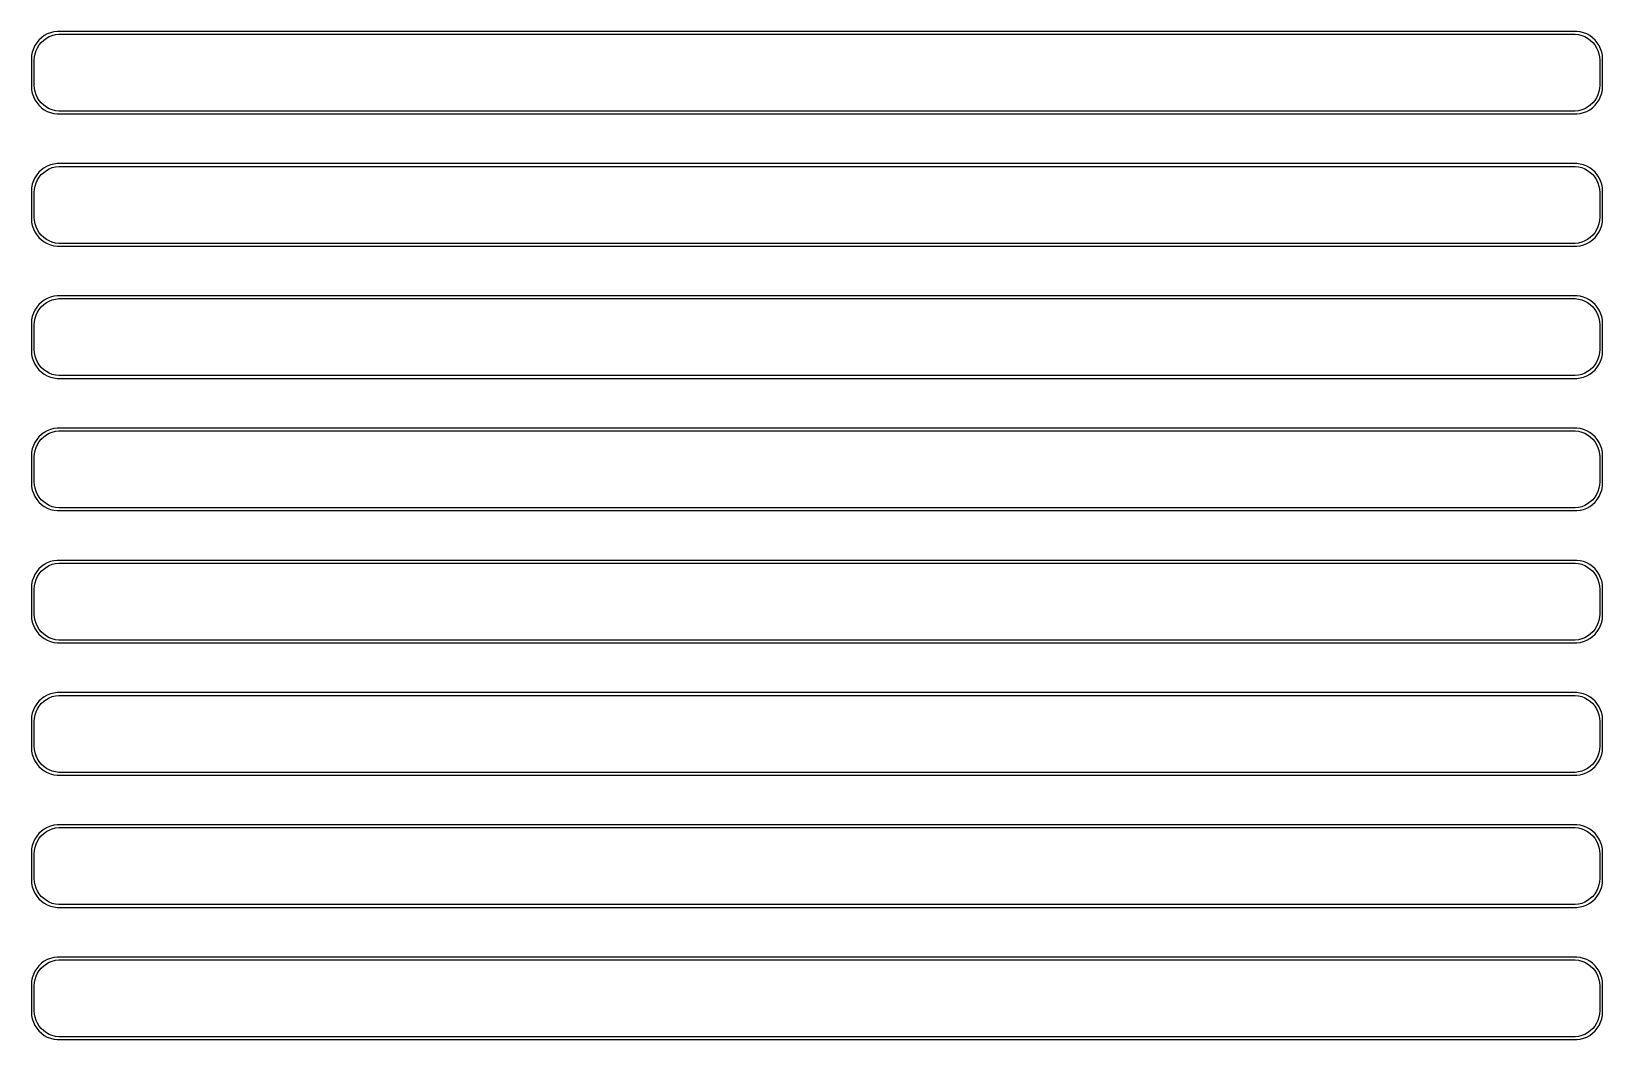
# Model space of a CAD drawing. Header units: metres. Extents: x -142 to 142, y 353 to 703.
# Drawn here: x -142.5 to 142.5, y 520.5 to 703.5 of the extents above; entities that cross this region are included whole.
import ezdxf

# ---------------------------------------------------------------- set-up
doc = ezdxf.new("R2010")
doc.units = ezdxf.units.M

msp = doc.modelspace()

# ---------------------------------------------------------------- linework, layer by layer
for p, q in [((-141.545, 701.439), (-141.882, 700.909)), ((-141.145, 701.923), (-141.545, 701.439)), ((-140.687, 702.353), (-141.145, 701.923)), ((-141.093, 701.042), (-140.713, 701.502)), ((-140.713, 701.502), (-140.278, 701.91)), ((-140.179, 702.722), (-140.687, 702.353)), ((-140.278, 701.91), (-139.795, 702.261)), ((-139.629, 703.024), (-140.179, 702.722)), ((-139.795, 702.261), (-139.272, 702.548)), ((-139.045, 703.255), (-139.629, 703.024)), ((-139.272, 702.548), (-138.718, 702.768)), ((-138.437, 703.411), (-139.045, 703.255)), ((-138.718, 702.768), (-138.14, 702.916)), ((-137.814, 703.49), (-138.437, 703.411)), ((-138.14, 702.916), (-137.548, 702.991)), ((137.814, 703.49), (-137.814, 703.49)), ((-137.548, 702.991), (137.548, 702.991)), ((137.548, 702.991), (138.14, 702.916)), ((138.437, 703.411), (137.814, 703.49)), ((138.14, 702.916), (138.718, 702.768)), ((139.045, 703.255), (138.437, 703.411)), ((138.718, 702.768), (139.272, 702.548)), ((139.629, 703.024), (139.045, 703.255)), ((139.272, 702.548), (139.795, 702.261)), ((140.179, 702.722), (139.629, 703.024)), ((139.795, 702.261), (140.278, 701.91)), ((140.687, 702.353), (140.179, 702.722)), ((140.278, 701.91), (140.713, 701.502)), ((141.145, 701.923), (140.687, 702.353)), ((140.713, 701.502), (141.093, 701.042)), ((141.545, 701.439), (141.145, 701.923)), ((141.882, 700.909), (141.545, 701.439)), ((-142.461, 699.127), (-142.5, 698.5)), ((-142.5, 698.5), (-142.5, 693.5)), ((-142.343, 699.743), (-142.461, 699.127)), ((-142.149, 700.341), (-142.343, 699.743)), ((-141.882, 700.909), (-142.149, 700.341)), ((-142, 698.25), (-141.963, 698.845)), ((-142, 693.75), (-142, 698.25)), ((-141.963, 698.845), (-141.851, 699.431)), ((-141.851, 699.431), (-141.666, 699.999)), ((-141.666, 699.999), (-141.412, 700.538)), ((-141.412, 700.538), (-141.093, 701.042)), ((141.093, 701.042), (141.412, 700.538)), ((141.412, 700.538), (141.666, 699.999)), ((141.666, 699.999), (141.851, 699.431)), ((141.851, 699.431), (141.963, 698.845)), ((142.149, 700.341), (141.882, 700.909)), ((141.963, 698.845), (142, 698.25)), ((142, 698.25), (142, 693.75)), ((142.343, 699.743), (142.149, 700.341)), ((142.461, 699.127), (142.343, 699.743)), ((142.5, 698.5), (142.461, 699.127)), ((142.5, 693.5), (142.5, 698.5)), ((-142.5, 693.5), (-142.461, 692.873)), ((-142.461, 692.873), (-142.343, 692.257)), ((-141.963, 693.155), (-142, 693.75)), ((-141.851, 692.569), (-141.963, 693.155)), ((-141.666, 692.001), (-141.851, 692.569)), ((141.851, 692.569), (141.666, 692.001)), ((141.963, 693.155), (141.851, 692.569)), ((142, 693.75), (141.963, 693.155)), ((142.343, 692.257), (142.461, 692.873)), ((142.461, 692.873), (142.5, 693.5)), ((-142.343, 692.257), (-142.149, 691.659)), ((-142.149, 691.659), (-141.882, 691.091)), ((-141.882, 691.091), (-141.545, 690.561)), ((-141.412, 691.462), (-141.666, 692.001)), ((-141.545, 690.561), (-141.145, 690.077)), ((-141.093, 690.958), (-141.412, 691.462)), ((-141.145, 690.077), (-140.687, 689.647)), ((-140.713, 690.498), (-141.093, 690.958)), ((-140.278, 690.09), (-140.713, 690.498)), ((-139.795, 689.739), (-140.278, 690.09)), ((-139.272, 689.452), (-139.795, 689.739)), ((139.795, 689.739), (139.272, 689.452)), ((140.278, 690.09), (139.795, 689.739)), ((140.713, 690.498), (140.278, 690.09)), ((140.687, 689.647), (141.145, 690.077)), ((141.093, 690.958), (140.713, 690.498)), ((141.412, 691.462), (141.093, 690.958)), ((141.145, 690.077), (141.545, 690.561)), ((141.666, 692.001), (141.412, 691.462)), ((141.545, 690.561), (141.882, 691.091)), ((141.882, 691.091), (142.149, 691.659)), ((142.149, 691.659), (142.343, 692.257)), ((-140.687, 689.647), (-140.179, 689.278)), ((-140.179, 689.278), (-139.629, 688.976)), ((-139.629, 688.976), (-139.045, 688.745)), ((-138.718, 689.232), (-139.272, 689.452)), ((-139.045, 688.745), (-138.437, 688.589)), ((-138.14, 689.084), (-138.718, 689.232)), ((-138.437, 688.589), (-137.814, 688.51)), ((-137.548, 689.009), (-138.14, 689.084)), ((-137.814, 688.51), (137.814, 688.51)), ((137.548, 689.009), (-137.548, 689.009)), ((138.14, 689.084), (137.548, 689.009)), ((137.814, 688.51), (138.437, 688.589)), ((138.718, 689.232), (138.14, 689.084)), ((138.437, 688.589), (139.045, 688.745)), ((139.272, 689.452), (138.718, 689.232)), ((139.045, 688.745), (139.629, 688.976)), ((139.629, 688.976), (140.179, 689.278)), ((140.179, 689.278), (140.687, 689.647)), ((-140.687, 678.353), (-141.145, 677.923)), ((-140.179, 678.722), (-140.687, 678.353)), ((-139.629, 679.024), (-140.179, 678.722)), ((-139.795, 678.261), (-139.272, 678.548)), ((-139.045, 679.255), (-139.629, 679.024)), ((-139.272, 678.548), (-138.718, 678.768)), ((-138.437, 679.411), (-139.045, 679.255)), ((-138.718, 678.768), (-138.14, 678.916)), ((-137.814, 679.49), (-138.437, 679.411)), ((-138.14, 678.916), (-137.548, 678.991)), ((137.814, 679.49), (-137.814, 679.49)), ((-137.548, 678.991), (137.548, 678.991)), ((137.548, 678.991), (138.14, 678.916)), ((138.437, 679.411), (137.814, 679.49)), ((138.14, 678.916), (138.718, 678.768)), ((139.045, 679.255), (138.437, 679.411)), ((138.718, 678.768), (139.272, 678.548)), ((139.629, 679.024), (139.045, 679.255)), ((139.272, 678.548), (139.795, 678.261)), ((140.179, 678.722), (139.629, 679.024)), ((140.687, 678.353), (140.179, 678.722)), ((141.145, 677.923), (140.687, 678.353)), ((-142.343, 675.743), (-142.461, 675.127)), ((-142.149, 676.341), (-142.343, 675.743)), ((-141.882, 676.909), (-142.149, 676.341)), ((-141.545, 677.439), (-141.882, 676.909)), ((-141.851, 675.431), (-141.666, 675.999)), ((-141.666, 675.999), (-141.412, 676.538)), ((-141.145, 677.923), (-141.545, 677.439)), ((-141.412, 676.538), (-141.093, 677.042)), ((-141.093, 677.042), (-140.713, 677.502)), ((-140.713, 677.502), (-140.278, 677.91)), ((-140.278, 677.91), (-139.795, 678.261)), ((139.795, 678.261), (140.278, 677.91)), ((140.278, 677.91), (140.713, 677.502)), ((140.713, 677.502), (141.093, 677.042)), ((141.093, 677.042), (141.412, 676.538)), ((141.545, 677.439), (141.145, 677.923)), ((141.412, 676.538), (141.666, 675.999)), ((141.882, 676.909), (141.545, 677.439)), ((141.666, 675.999), (141.851, 675.431)), ((142.149, 676.341), (141.882, 676.909)), ((142.343, 675.743), (142.149, 676.341)), ((142.461, 675.127), (142.343, 675.743)), ((-142.461, 675.127), (-142.5, 674.5)), ((-142.5, 674.5), (-142.5, 669.5)), ((-142, 674.25), (-141.963, 674.845)), ((-142, 669.75), (-142, 674.25)), ((-141.963, 674.845), (-141.851, 675.431)), ((141.851, 675.431), (141.963, 674.845)), ((141.963, 674.845), (142, 674.25)), ((142, 674.25), (142, 669.75)), ((142.5, 674.5), (142.461, 675.127)), ((142.5, 669.5), (142.5, 674.5)), ((-141.963, 669.155), (-142, 669.75)), ((142, 669.75), (141.963, 669.155)), ((-142.5, 669.5), (-142.461, 668.873)), ((-142.461, 668.873), (-142.343, 668.257)), ((-142.343, 668.257), (-142.149, 667.659)), ((-142.149, 667.659), (-141.882, 667.091)), ((-141.851, 668.569), (-141.963, 669.155)), ((-141.882, 667.091), (-141.545, 666.561)), ((-141.666, 668.001), (-141.851, 668.569)), ((-141.412, 667.462), (-141.666, 668.001)), ((-141.093, 666.958), (-141.412, 667.462)), ((-140.713, 666.498), (-141.093, 666.958)), ((141.093, 666.958), (140.713, 666.498)), ((141.412, 667.462), (141.093, 666.958)), ((141.666, 668.001), (141.412, 667.462)), ((141.545, 666.561), (141.882, 667.091)), ((141.851, 668.569), (141.666, 668.001)), ((141.963, 669.155), (141.851, 668.569)), ((141.882, 667.091), (142.149, 667.659)), ((142.149, 667.659), (142.343, 668.257)), ((142.343, 668.257), (142.461, 668.873)), ((142.461, 668.873), (142.5, 669.5)), ((-141.545, 666.561), (-141.145, 666.077)), ((-141.145, 666.077), (-140.687, 665.647)), ((-140.278, 666.09), (-140.713, 666.498)), ((-140.687, 665.647), (-140.179, 665.278)), ((-139.795, 665.739), (-140.278, 666.09)), ((-140.179, 665.278), (-139.629, 664.976)), ((-139.272, 665.452), (-139.795, 665.739)), ((-139.629, 664.976), (-139.045, 664.745)), ((-138.718, 665.232), (-139.272, 665.452)), ((-139.045, 664.745), (-138.437, 664.589)), ((-138.14, 665.084), (-138.718, 665.232)), ((-138.437, 664.589), (-137.814, 664.51)), ((-137.548, 665.009), (-138.14, 665.084)), ((-137.814, 664.51), (137.814, 664.51)), ((137.548, 665.009), (-137.548, 665.009)), ((138.14, 665.084), (137.548, 665.009)), ((137.814, 664.51), (138.437, 664.589)), ((138.718, 665.232), (138.14, 665.084)), ((138.437, 664.589), (139.045, 664.745)), ((139.272, 665.452), (138.718, 665.232)), ((139.045, 664.745), (139.629, 664.976)), ((139.795, 665.739), (139.272, 665.452)), ((139.629, 664.976), (140.179, 665.278)), ((140.278, 666.09), (139.795, 665.739)), ((140.179, 665.278), (140.687, 665.647)), ((140.713, 666.498), (140.278, 666.09)), ((140.687, 665.647), (141.145, 666.077)), ((141.145, 666.077), (141.545, 666.561)), ((-141.882, 652.909), (-142.149, 652.341)), ((-141.545, 653.439), (-141.882, 652.909)), ((-141.145, 653.923), (-141.545, 653.439)), ((-141.412, 652.538), (-141.093, 653.042)), ((-140.687, 654.353), (-141.145, 653.923)), ((-141.093, 653.042), (-140.713, 653.502)), ((-140.713, 653.502), (-140.278, 653.91)), ((-140.179, 654.722), (-140.687, 654.353)), ((-140.278, 653.91), (-139.795, 654.261)), ((-139.629, 655.024), (-140.179, 654.722)), ((-139.795, 654.261), (-139.272, 654.548)), ((-139.045, 655.255), (-139.629, 655.024)), ((-139.272, 654.548), (-138.718, 654.768)), ((-138.437, 655.411), (-139.045, 655.255)), ((-138.718, 654.768), (-138.14, 654.916)), ((-137.814, 655.49), (-138.437, 655.411)), ((-138.14, 654.916), (-137.548, 654.991)), ((137.814, 655.49), (-137.814, 655.49)), ((-137.548, 654.991), (137.548, 654.991)), ((137.548, 654.991), (138.14, 654.916)), ((138.437, 655.411), (137.814, 655.49)), ((138.14, 654.916), (138.718, 654.768)), ((139.045, 655.255), (138.437, 655.411)), ((138.718, 654.768), (139.272, 654.548)), ((139.629, 655.024), (139.045, 655.255)), ((139.272, 654.548), (139.795, 654.261)), ((140.179, 654.722), (139.629, 655.024)), ((139.795, 654.261), (140.278, 653.91)), ((140.687, 654.353), (140.179, 654.722)), ((140.278, 653.91), (140.713, 653.502)), ((141.145, 653.923), (140.687, 654.353)), ((140.713, 653.502), (141.093, 653.042)), ((141.093, 653.042), (141.412, 652.538)), ((141.545, 653.439), (141.145, 653.923)), ((141.882, 652.909), (141.545, 653.439)), ((142.149, 652.341), (141.882, 652.909)), ((-142.461, 651.127), (-142.5, 650.5)), ((-142.5, 650.5), (-142.5, 645.5)), ((-142.343, 651.743), (-142.461, 651.127)), ((-142.149, 652.341), (-142.343, 651.743)), ((-142, 650.25), (-141.963, 650.845)), ((-142, 645.75), (-142, 650.25)), ((-141.963, 650.845), (-141.851, 651.431)), ((-141.851, 651.431), (-141.666, 651.999)), ((-141.666, 651.999), (-141.412, 652.538)), ((141.412, 652.538), (141.666, 651.999)), ((141.666, 651.999), (141.851, 651.431)), ((141.851, 651.431), (141.963, 650.845)), ((141.963, 650.845), (142, 650.25)), ((142, 650.25), (142, 645.75)), ((142.343, 651.743), (142.149, 652.341)), ((142.461, 651.127), (142.343, 651.743)), ((142.5, 650.5), (142.461, 651.127)), ((142.5, 645.5), (142.5, 650.5)), ((-142.5, 645.5), (-142.461, 644.873)), ((-142.461, 644.873), (-142.343, 644.257)), ((-142.343, 644.257), (-142.149, 643.659)), ((-141.963, 645.155), (-142, 645.75)), ((-141.851, 644.569), (-141.963, 645.155)), ((-141.666, 644.001), (-141.851, 644.569)), ((141.851, 644.569), (141.666, 644.001)), ((141.963, 645.155), (141.851, 644.569)), ((142, 645.75), (141.963, 645.155)), ((142.149, 643.659), (142.343, 644.257)), ((142.343, 644.257), (142.461, 644.873)), ((142.461, 644.873), (142.5, 645.5)), ((-142.149, 643.659), (-141.882, 643.091)), ((-141.882, 643.091), (-141.545, 642.561)), ((-141.412, 643.462), (-141.666, 644.001)), ((-141.545, 642.561), (-141.145, 642.077)), ((-141.093, 642.958), (-141.412, 643.462)), ((-141.145, 642.077), (-140.687, 641.647)), ((-140.713, 642.498), (-141.093, 642.958)), ((-140.278, 642.09), (-140.713, 642.498)), ((-140.687, 641.647), (-140.179, 641.278)), ((-139.795, 641.739), (-140.278, 642.09)), ((-140.179, 641.278), (-139.629, 640.976)), ((-139.272, 641.452), (-139.795, 641.739)), ((-138.718, 641.232), (-139.272, 641.452)), ((139.272, 641.452), (138.718, 641.232)), ((139.795, 641.739), (139.272, 641.452)), ((139.629, 640.976), (140.179, 641.278)), ((140.278, 642.09), (139.795, 641.739)), ((140.179, 641.278), (140.687, 641.647)), ((140.713, 642.498), (140.278, 642.09)), ((140.687, 641.647), (141.145, 642.077)), ((141.093, 642.958), (140.713, 642.498)), ((141.412, 643.462), (141.093, 642.958)), ((141.145, 642.077), (141.545, 642.561)), ((141.666, 644.001), (141.412, 643.462)), ((141.545, 642.561), (141.882, 643.091)), ((141.882, 643.091), (142.149, 643.659)), ((-139.629, 640.976), (-139.045, 640.745)), ((-139.045, 640.745), (-138.437, 640.589)), ((-138.14, 641.084), (-138.718, 641.232)), ((-138.437, 640.589), (-137.814, 640.51)), ((-137.548, 641.009), (-138.14, 641.084)), ((-137.814, 640.51), (137.814, 640.51)), ((137.548, 641.009), (-137.548, 641.009)), ((138.14, 641.084), (137.548, 641.009)), ((137.814, 640.51), (138.437, 640.589)), ((138.718, 641.232), (138.14, 641.084)), ((138.437, 640.589), (139.045, 640.745)), ((139.045, 640.745), (139.629, 640.976)), ((-141.145, 629.923), (-141.545, 629.439)), ((-140.687, 630.353), (-141.145, 629.923)), ((-140.713, 629.502), (-140.278, 629.91)), ((-140.179, 630.722), (-140.687, 630.353)), ((-140.278, 629.91), (-139.795, 630.261)), ((-139.629, 631.024), (-140.179, 630.722)), ((-139.795, 630.261), (-139.272, 630.548)), ((-139.045, 631.255), (-139.629, 631.024)), ((-139.272, 630.548), (-138.718, 630.768)), ((-138.437, 631.411), (-139.045, 631.255)), ((-138.718, 630.768), (-138.14, 630.916)), ((-137.814, 631.49), (-138.437, 631.411)), ((-138.14, 630.916), (-137.548, 630.991)), ((137.814, 631.49), (-137.814, 631.49)), ((-137.548, 630.991), (137.548, 630.991)), ((137.548, 630.991), (138.14, 630.916)), ((138.437, 631.411), (137.814, 631.49)), ((138.14, 630.916), (138.718, 630.768)), ((139.045, 631.255), (138.437, 631.411)), ((138.718, 630.768), (139.272, 630.548)), ((139.629, 631.024), (139.045, 631.255)), ((139.272, 630.548), (139.795, 630.261)), ((140.179, 630.722), (139.629, 631.024)), ((139.795, 630.261), (140.278, 629.91)), ((140.687, 630.353), (140.179, 630.722)), ((140.278, 629.91), (140.713, 629.502)), ((141.145, 629.923), (140.687, 630.353)), ((141.545, 629.439), (141.145, 629.923)), ((-142.461, 627.127), (-142.5, 626.5)), ((-142.343, 627.743), (-142.461, 627.127)), ((-142.149, 628.341), (-142.343, 627.743)), ((-141.882, 628.909), (-142.149, 628.341)), ((-141.963, 626.845), (-141.851, 627.431)), ((-141.545, 629.439), (-141.882, 628.909)), ((-141.851, 627.431), (-141.666, 627.999)), ((-141.666, 627.999), (-141.412, 628.538)), ((-141.412, 628.538), (-141.093, 629.042)), ((-141.093, 629.042), (-140.713, 629.502)), ((140.713, 629.502), (141.093, 629.042)), ((141.093, 629.042), (141.412, 628.538)), ((141.412, 628.538), (141.666, 627.999)), ((141.882, 628.909), (141.545, 629.439)), ((141.666, 627.999), (141.851, 627.431)), ((141.851, 627.431), (141.963, 626.845)), ((142.149, 628.341), (141.882, 628.909)), ((142.343, 627.743), (142.149, 628.341)), ((142.461, 627.127), (142.343, 627.743)), ((142.5, 626.5), (142.461, 627.127)), ((-142.5, 626.5), (-142.5, 621.5)), ((-142, 626.25), (-141.963, 626.845)), ((-142, 621.75), (-142, 626.25)), ((141.963, 626.845), (142, 626.25)), ((142, 626.25), (142, 621.75)), ((142.5, 621.5), (142.5, 626.5)), ((-142.5, 621.5), (-142.461, 620.873)), ((-141.963, 621.155), (-142, 621.75)), ((142, 621.75), (141.963, 621.155)), ((142.461, 620.873), (142.5, 621.5)), ((-142.461, 620.873), (-142.343, 620.257)), ((-142.343, 620.257), (-142.149, 619.659)), ((-142.149, 619.659), (-141.882, 619.091)), ((-141.851, 620.569), (-141.963, 621.155)), ((-141.882, 619.091), (-141.545, 618.561)), ((-141.666, 620.001), (-141.851, 620.569)), ((-141.412, 619.462), (-141.666, 620.001)), ((-141.545, 618.561), (-141.145, 618.077)), ((-141.093, 618.958), (-141.412, 619.462)), ((-140.713, 618.498), (-141.093, 618.958)), ((-140.278, 618.09), (-140.713, 618.498)), ((140.713, 618.498), (140.278, 618.09)), ((141.093, 618.958), (140.713, 618.498)), ((141.412, 619.462), (141.093, 618.958)), ((141.145, 618.077), (141.545, 618.561)), ((141.666, 620.001), (141.412, 619.462)), ((141.545, 618.561), (141.882, 619.091)), ((141.851, 620.569), (141.666, 620.001)), ((141.963, 621.155), (141.851, 620.569)), ((141.882, 619.091), (142.149, 619.659)), ((142.149, 619.659), (142.343, 620.257)), ((142.343, 620.257), (142.461, 620.873)), ((-141.145, 618.077), (-140.687, 617.647)), ((-140.687, 617.647), (-140.179, 617.278)), ((-139.795, 617.739), (-140.278, 618.09)), ((-140.179, 617.278), (-139.629, 616.976)), ((-139.272, 617.452), (-139.795, 617.739)), ((-139.629, 616.976), (-139.045, 616.745)), ((-138.718, 617.232), (-139.272, 617.452)), ((-139.045, 616.745), (-138.437, 616.589)), ((-138.14, 617.084), (-138.718, 617.232)), ((-138.437, 616.589), (-137.814, 616.51)), ((-137.548, 617.009), (-138.14, 617.084)), ((-137.814, 616.51), (137.814, 616.51)), ((137.548, 617.009), (-137.548, 617.009)), ((138.14, 617.084), (137.548, 617.009)), ((137.814, 616.51), (138.437, 616.589)), ((138.718, 617.232), (138.14, 617.084)), ((138.437, 616.589), (139.045, 616.745)), ((139.272, 617.452), (138.718, 617.232)), ((139.045, 616.745), (139.629, 616.976)), ((139.795, 617.739), (139.272, 617.452)), ((139.629, 616.976), (140.179, 617.278)), ((140.278, 618.09), (139.795, 617.739)), ((140.179, 617.278), (140.687, 617.647)), ((140.687, 617.647), (141.145, 618.077)), ((-139.045, 607.255), (-139.629, 607.024)), ((-138.437, 607.411), (-139.045, 607.255)), ((-137.814, 607.49), (-138.437, 607.411)), ((137.814, 607.49), (-137.814, 607.49)), ((138.437, 607.411), (137.814, 607.49)), ((139.045, 607.255), (138.437, 607.411)), ((139.629, 607.024), (139.045, 607.255)), ((-142.149, 604.341), (-142.343, 603.743)), ((-141.882, 604.909), (-142.149, 604.341)), ((-141.545, 605.439), (-141.882, 604.909)), ((-141.666, 603.999), (-141.412, 604.538)), ((-141.145, 605.923), (-141.545, 605.439)), ((-141.412, 604.538), (-141.093, 605.042)), ((-140.687, 606.353), (-141.145, 605.923)), ((-141.093, 605.042), (-140.713, 605.502)), ((-140.713, 605.502), (-140.278, 605.91)), ((-140.179, 606.722), (-140.687, 606.353)), ((-140.278, 605.91), (-139.795, 606.261)), ((-139.629, 607.024), (-140.179, 606.722)), ((-139.795, 606.261), (-139.272, 606.548)), ((-139.272, 606.548), (-138.718, 606.768)), ((-138.718, 606.768), (-138.14, 606.916)), ((-138.14, 606.916), (-137.548, 606.991)), ((-137.548, 606.991), (137.548, 606.991)), ((137.548, 606.991), (138.14, 606.916)), ((138.14, 606.916), (138.718, 606.768)), ((138.718, 606.768), (139.272, 606.548)), ((139.272, 606.548), (139.795, 606.261)), ((140.179, 606.722), (139.629, 607.024)), ((139.795, 606.261), (140.278, 605.91)), ((140.687, 606.353), (140.179, 606.722)), ((140.278, 605.91), (140.713, 605.502)), ((141.145, 605.923), (140.687, 606.353)), ((140.713, 605.502), (141.093, 605.042)), ((141.093, 605.042), (141.412, 604.538)), ((141.545, 605.439), (141.145, 605.923)), ((141.412, 604.538), (141.666, 603.999)), ((141.882, 604.909), (141.545, 605.439)), ((142.149, 604.341), (141.882, 604.909)), ((142.343, 603.743), (142.149, 604.341)), ((-142.461, 603.127), (-142.5, 602.5)), ((-142.5, 602.5), (-142.5, 597.5)), ((-142.343, 603.743), (-142.461, 603.127)), ((-142, 602.25), (-141.963, 602.845)), ((-142, 597.75), (-142, 602.25)), ((-141.963, 602.845), (-141.851, 603.431)), ((-141.851, 603.431), (-141.666, 603.999)), ((141.666, 603.999), (141.851, 603.431)), ((141.851, 603.431), (141.963, 602.845)), ((141.963, 602.845), (142, 602.25)), ((142, 602.25), (142, 597.75)), ((142.461, 603.127), (142.343, 603.743)), ((142.5, 602.5), (142.461, 603.127)), ((142.5, 597.5), (142.5, 602.5)), ((-142.5, 597.5), (-142.461, 596.873)), ((-142.461, 596.873), (-142.343, 596.257)), ((-142.343, 596.257), (-142.149, 595.659)), ((-142.149, 595.659), (-141.882, 595.091)), ((-141.963, 597.155), (-142, 597.75)), ((-141.851, 596.569), (-141.963, 597.155)), ((-141.666, 596.001), (-141.851, 596.569)), ((-141.412, 595.462), (-141.666, 596.001)), ((141.666, 596.001), (141.412, 595.462)), ((141.851, 596.569), (141.666, 596.001)), ((141.963, 597.155), (141.851, 596.569)), ((141.882, 595.091), (142.149, 595.659)), ((142, 597.75), (141.963, 597.155)), ((142.149, 595.659), (142.343, 596.257)), ((142.343, 596.257), (142.461, 596.873)), ((142.461, 596.873), (142.5, 597.5)), ((-141.882, 595.091), (-141.545, 594.561)), ((-141.545, 594.561), (-141.145, 594.077)), ((-141.093, 594.958), (-141.412, 595.462)), ((-141.145, 594.077), (-140.687, 593.647)), ((-140.713, 594.498), (-141.093, 594.958)), ((-140.278, 594.09), (-140.713, 594.498)), ((-140.687, 593.647), (-140.179, 593.278)), ((-139.795, 593.739), (-140.278, 594.09)), ((-140.179, 593.278), (-139.629, 592.976)), ((-139.272, 593.452), (-139.795, 593.739)), ((-139.629, 592.976), (-139.045, 592.745)), ((-138.718, 593.232), (-139.272, 593.452)), ((-138.14, 593.084), (-138.718, 593.232)), ((-137.548, 593.009), (-138.14, 593.084)), ((137.548, 593.009), (-137.548, 593.009)), ((138.14, 593.084), (137.548, 593.009)), ((138.718, 593.232), (138.14, 593.084)), ((139.272, 593.452), (138.718, 593.232)), ((139.045, 592.745), (139.629, 592.976)), ((139.795, 593.739), (139.272, 593.452)), ((139.629, 592.976), (140.179, 593.278)), ((140.278, 594.09), (139.795, 593.739)), ((140.179, 593.278), (140.687, 593.647)), ((140.713, 594.498), (140.278, 594.09)), ((140.687, 593.647), (141.145, 594.077)), ((141.093, 594.958), (140.713, 594.498)), ((141.412, 595.462), (141.093, 594.958)), ((141.145, 594.077), (141.545, 594.561)), ((141.545, 594.561), (141.882, 595.091)), ((-139.045, 592.745), (-138.437, 592.589)), ((-138.437, 592.589), (-137.814, 592.51)), ((-137.814, 592.51), (137.814, 592.51)), ((137.814, 592.51), (138.437, 592.589)), ((138.437, 592.589), (139.045, 592.745)), ((-141.545, 581.439), (-141.882, 580.909)), ((-141.145, 581.923), (-141.545, 581.439)), ((-140.687, 582.353), (-141.145, 581.923)), ((-141.093, 581.042), (-140.713, 581.502)), ((-140.713, 581.502), (-140.278, 581.91)), ((-140.179, 582.722), (-140.687, 582.353)), ((-140.278, 581.91), (-139.795, 582.261)), ((-139.629, 583.024), (-140.179, 582.722)), ((-139.795, 582.261), (-139.272, 582.548)), ((-139.045, 583.255), (-139.629, 583.024)), ((-139.272, 582.548), (-138.718, 582.768)), ((-138.437, 583.411), (-139.045, 583.255)), ((-138.718, 582.768), (-138.14, 582.916)), ((-137.814, 583.49), (-138.437, 583.411)), ((-138.14, 582.916), (-137.548, 582.991)), ((137.814, 583.49), (-137.814, 583.49)), ((-137.548, 582.991), (137.548, 582.991)), ((137.548, 582.991), (138.14, 582.916)), ((138.437, 583.411), (137.814, 583.49)), ((138.14, 582.916), (138.718, 582.768)), ((139.045, 583.255), (138.437, 583.411)), ((138.718, 582.768), (139.272, 582.548)), ((139.629, 583.024), (139.045, 583.255)), ((139.272, 582.548), (139.795, 582.261)), ((140.179, 582.722), (139.629, 583.024)), ((139.795, 582.261), (140.278, 581.91)), ((140.687, 582.353), (140.179, 582.722)), ((140.278, 581.91), (140.713, 581.502)), ((141.145, 581.923), (140.687, 582.353)), ((140.713, 581.502), (141.093, 581.042)), ((141.545, 581.439), (141.145, 581.923)), ((141.882, 580.909), (141.545, 581.439)), ((-142.461, 579.127), (-142.5, 578.5)), ((-142.343, 579.743), (-142.461, 579.127)), ((-142.149, 580.341), (-142.343, 579.743)), ((-141.882, 580.909), (-142.149, 580.341)), ((-142, 578.25), (-141.963, 578.845)), ((-141.963, 578.845), (-141.851, 579.431)), ((-141.851, 579.431), (-141.666, 579.999)), ((-141.666, 579.999), (-141.412, 580.538)), ((-141.412, 580.538), (-141.093, 581.042)), ((141.093, 581.042), (141.412, 580.538)), ((141.412, 580.538), (141.666, 579.999)), ((141.666, 579.999), (141.851, 579.431)), ((141.851, 579.431), (141.963, 578.845)), ((142.149, 580.341), (141.882, 580.909)), ((141.963, 578.845), (142, 578.25)), ((142.343, 579.743), (142.149, 580.341)), ((142.461, 579.127), (142.343, 579.743)), ((142.5, 578.5), (142.461, 579.127)), ((-142.5, 578.5), (-142.5, 573.5)), ((-142, 573.75), (-142, 578.25)), ((142, 578.25), (142, 573.75)), ((142.5, 573.5), (142.5, 578.5)), ((-142.5, 573.5), (-142.461, 572.873)), ((-142.461, 572.873), (-142.343, 572.257)), ((-141.963, 573.155), (-142, 573.75)), ((-141.851, 572.569), (-141.963, 573.155)), ((141.963, 573.155), (141.851, 572.569)), ((142, 573.75), (141.963, 573.155)), ((142.343, 572.257), (142.461, 572.873)), ((142.461, 572.873), (142.5, 573.5)), ((-142.343, 572.257), (-142.149, 571.659)), ((-142.149, 571.659), (-141.882, 571.091)), ((-141.882, 571.091), (-141.545, 570.561)), ((-141.666, 572.001), (-141.851, 572.569)), ((-141.412, 571.462), (-141.666, 572.001)), ((-141.545, 570.561), (-141.145, 570.077)), ((-141.093, 570.958), (-141.412, 571.462)), ((-141.145, 570.077), (-140.687, 569.647)), ((-140.713, 570.498), (-141.093, 570.958)), ((-140.278, 570.09), (-140.713, 570.498)), ((-139.795, 569.739), (-140.278, 570.09)), ((140.278, 570.09), (139.795, 569.739)), ((140.713, 570.498), (140.278, 570.09)), ((140.687, 569.647), (141.145, 570.077)), ((141.093, 570.958), (140.713, 570.498)), ((141.412, 571.462), (141.093, 570.958)), ((141.145, 570.077), (141.545, 570.561)), ((141.666, 572.001), (141.412, 571.462)), ((141.545, 570.561), (141.882, 571.091)), ((141.851, 572.569), (141.666, 572.001)), ((141.882, 571.091), (142.149, 571.659)), ((142.149, 571.659), (142.343, 572.257)), ((-140.687, 569.647), (-140.179, 569.278)), ((-140.179, 569.278), (-139.629, 568.976)), ((-139.272, 569.452), (-139.795, 569.739)), ((-139.629, 568.976), (-139.045, 568.745)), ((-138.718, 569.232), (-139.272, 569.452)), ((-139.045, 568.745), (-138.437, 568.589)), ((-138.14, 569.084), (-138.718, 569.232)), ((-138.437, 568.589), (-137.814, 568.51)), ((-137.548, 569.009), (-138.14, 569.084)), ((-137.814, 568.51), (137.814, 568.51)), ((137.548, 569.009), (-137.548, 569.009)), ((138.14, 569.084), (137.548, 569.009)), ((137.814, 568.51), (138.437, 568.589)), ((138.718, 569.232), (138.14, 569.084)), ((138.437, 568.589), (139.045, 568.745)), ((139.272, 569.452), (138.718, 569.232)), ((139.045, 568.745), (139.629, 568.976)), ((139.795, 569.739), (139.272, 569.452)), ((139.629, 568.976), (140.179, 569.278)), ((140.179, 569.278), (140.687, 569.647)), ((-140.179, 558.722), (-140.687, 558.353)), ((-139.629, 559.024), (-140.179, 558.722)), ((-139.045, 559.255), (-139.629, 559.024)), ((-139.272, 558.548), (-138.718, 558.768)), ((-138.437, 559.411), (-139.045, 559.255)), ((-138.718, 558.768), (-138.14, 558.916)), ((-137.814, 559.49), (-138.437, 559.411)), ((-138.14, 558.916), (-137.548, 558.991)), ((137.814, 559.49), (-137.814, 559.49)), ((-137.548, 558.991), (137.548, 558.991)), ((137.548, 558.991), (138.14, 558.916)), ((138.437, 559.411), (137.814, 559.49)), ((138.14, 558.916), (138.718, 558.768)), ((139.045, 559.255), (138.437, 559.411)), ((138.718, 558.768), (139.272, 558.548)), ((139.629, 559.024), (139.045, 559.255)), ((140.179, 558.722), (139.629, 559.024)), ((140.687, 558.353), (140.179, 558.722)), ((-142.149, 556.341), (-142.343, 555.743)), ((-141.882, 556.909), (-142.149, 556.341)), ((-141.545, 557.439), (-141.882, 556.909)), ((-141.851, 555.431), (-141.666, 555.999)), ((-141.666, 555.999), (-141.412, 556.538)), ((-141.145, 557.923), (-141.545, 557.439)), ((-141.412, 556.538), (-141.093, 557.042)), ((-140.687, 558.353), (-141.145, 557.923)), ((-141.093, 557.042), (-140.713, 557.502)), ((-140.713, 557.502), (-140.278, 557.91)), ((-140.278, 557.91), (-139.795, 558.261)), ((-139.795, 558.261), (-139.272, 558.548)), ((139.272, 558.548), (139.795, 558.261)), ((139.795, 558.261), (140.278, 557.91)), ((140.278, 557.91), (140.713, 557.502)), ((141.145, 557.923), (140.687, 558.353)), ((140.713, 557.502), (141.093, 557.042)), ((141.093, 557.042), (141.412, 556.538)), ((141.545, 557.439), (141.145, 557.923)), ((141.412, 556.538), (141.666, 555.999)), ((141.882, 556.909), (141.545, 557.439)), ((141.666, 555.999), (141.851, 555.431)), ((142.149, 556.341), (141.882, 556.909)), ((142.343, 555.743), (142.149, 556.341)), ((-142.461, 555.127), (-142.5, 554.5)), ((-142.5, 554.5), (-142.5, 549.5)), ((-142.343, 555.743), (-142.461, 555.127)), ((-142, 554.25), (-141.963, 554.845)), ((-142, 549.75), (-142, 554.25)), ((-141.963, 554.845), (-141.851, 555.431)), ((141.851, 555.431), (141.963, 554.845)), ((141.963, 554.845), (142, 554.25)), ((142, 554.25), (142, 549.75)), ((142.461, 555.127), (142.343, 555.743)), ((142.5, 554.5), (142.461, 555.127)), ((142.5, 549.5), (142.5, 554.5)), ((-142.5, 549.5), (-142.461, 548.873)), ((-142.461, 548.873), (-142.343, 548.257)), ((-142.343, 548.257), (-142.149, 547.659)), ((-142.149, 547.659), (-141.882, 547.091)), ((-141.963, 549.155), (-142, 549.75)), ((-141.851, 548.569), (-141.963, 549.155)), ((-141.666, 548.001), (-141.851, 548.569)), ((-141.412, 547.462), (-141.666, 548.001)), ((-141.093, 546.958), (-141.412, 547.462)), ((141.412, 547.462), (141.093, 546.958)), ((141.666, 548.001), (141.412, 547.462)), ((141.851, 548.569), (141.666, 548.001)), ((141.963, 549.155), (141.851, 548.569)), ((141.882, 547.091), (142.149, 547.659)), ((142, 549.75), (141.963, 549.155)), ((142.149, 547.659), (142.343, 548.257)), ((142.343, 548.257), (142.461, 548.873)), ((142.461, 548.873), (142.5, 549.5)), ((-141.882, 547.091), (-141.545, 546.561)), ((-141.545, 546.561), (-141.145, 546.077)), ((-141.145, 546.077), (-140.687, 545.647)), ((-140.713, 546.498), (-141.093, 546.958)), ((-140.278, 546.09), (-140.713, 546.498)), ((-140.687, 545.647), (-140.179, 545.278)), ((-139.795, 545.739), (-140.278, 546.09)), ((-140.179, 545.278), (-139.629, 544.976)), ((-139.272, 545.452), (-139.795, 545.739)), ((-139.629, 544.976), (-139.045, 544.745)), ((-138.718, 545.232), (-139.272, 545.452)), ((-139.045, 544.745), (-138.437, 544.589)), ((-138.14, 545.084), (-138.718, 545.232)), ((-138.437, 544.589), (-137.814, 544.51)), ((-137.548, 545.009), (-138.14, 545.084)), ((-137.814, 544.51), (137.814, 544.51)), ((137.548, 545.009), (-137.548, 545.009)), ((138.14, 545.084), (137.548, 545.009)), ((137.814, 544.51), (138.437, 544.589)), ((138.718, 545.232), (138.14, 545.084)), ((138.437, 544.589), (139.045, 544.745)), ((139.272, 545.452), (138.718, 545.232)), ((139.045, 544.745), (139.629, 544.976)), ((139.795, 545.739), (139.272, 545.452)), ((139.629, 544.976), (140.179, 545.278)), ((140.278, 546.09), (139.795, 545.739)), ((140.179, 545.278), (140.687, 545.647)), ((140.713, 546.498), (140.278, 546.09)), ((140.687, 545.647), (141.145, 546.077)), ((141.093, 546.958), (140.713, 546.498)), ((141.145, 546.077), (141.545, 546.561)), ((141.545, 546.561), (141.882, 547.091)), ((-141.545, 533.439), (-141.882, 532.909)), ((-141.145, 533.923), (-141.545, 533.439)), ((-141.412, 532.538), (-141.093, 533.042)), ((-140.687, 534.353), (-141.145, 533.923)), ((-141.093, 533.042), (-140.713, 533.502)), ((-140.713, 533.502), (-140.278, 533.91)), ((-140.179, 534.722), (-140.687, 534.353)), ((-140.278, 533.91), (-139.795, 534.261)), ((-139.629, 535.024), (-140.179, 534.722)), ((-139.795, 534.261), (-139.272, 534.548)), ((-139.045, 535.255), (-139.629, 535.024)), ((-139.272, 534.548), (-138.718, 534.768)), ((-138.437, 535.411), (-139.045, 535.255)), ((-138.718, 534.768), (-138.14, 534.916)), ((-137.814, 535.49), (-138.437, 535.411)), ((-138.14, 534.916), (-137.548, 534.991)), ((137.814, 535.49), (-137.814, 535.49)), ((-137.548, 534.991), (137.548, 534.991)), ((137.548, 534.991), (138.14, 534.916)), ((138.437, 535.411), (137.814, 535.49)), ((138.14, 534.916), (138.718, 534.768)), ((139.045, 535.255), (138.437, 535.411)), ((138.718, 534.768), (139.272, 534.548)), ((139.629, 535.024), (139.045, 535.255)), ((139.272, 534.548), (139.795, 534.261)), ((140.179, 534.722), (139.629, 535.024)), ((139.795, 534.261), (140.278, 533.91)), ((140.687, 534.353), (140.179, 534.722)), ((140.278, 533.91), (140.713, 533.502)), ((141.145, 533.923), (140.687, 534.353)), ((140.713, 533.502), (141.093, 533.042)), ((141.093, 533.042), (141.412, 532.538)), ((141.545, 533.439), (141.145, 533.923)), ((141.882, 532.909), (141.545, 533.439)), ((-142.461, 531.127), (-142.5, 530.5)), ((-142.5, 530.5), (-142.5, 525.5)), ((-142.343, 531.743), (-142.461, 531.127)), ((-142.149, 532.341), (-142.343, 531.743)), ((-141.882, 532.909), (-142.149, 532.341)), ((-142, 530.25), (-141.963, 530.845)), ((-142, 525.75), (-142, 530.25)), ((-141.963, 530.845), (-141.851, 531.431)), ((-141.851, 531.431), (-141.666, 531.999)), ((-141.666, 531.999), (-141.412, 532.538)), ((141.412, 532.538), (141.666, 531.999)), ((141.666, 531.999), (141.851, 531.431)), ((141.851, 531.431), (141.963, 530.845)), ((142.149, 532.341), (141.882, 532.909)), ((141.963, 530.845), (142, 530.25)), ((142, 530.25), (142, 525.75)), ((142.343, 531.743), (142.149, 532.341)), ((142.461, 531.127), (142.343, 531.743)), ((142.5, 530.5), (142.461, 531.127)), ((142.5, 525.5), (142.5, 530.5)), ((-142.5, 525.5), (-142.461, 524.873)), ((-142.461, 524.873), (-142.343, 524.257)), ((-141.963, 525.155), (-142, 525.75)), ((-141.851, 524.569), (-141.963, 525.155)), ((-141.666, 524.001), (-141.851, 524.569)), ((141.851, 524.569), (141.666, 524.001)), ((141.963, 525.155), (141.851, 524.569)), ((142, 525.75), (141.963, 525.155)), ((142.343, 524.257), (142.461, 524.873)), ((142.461, 524.873), (142.5, 525.5)), ((-142.343, 524.257), (-142.149, 523.659)), ((-142.149, 523.659), (-141.882, 523.091)), ((-141.882, 523.091), (-141.545, 522.561)), ((-141.412, 523.462), (-141.666, 524.001)), ((-141.545, 522.561), (-141.145, 522.077)), ((-141.093, 522.958), (-141.412, 523.462)), ((-141.145, 522.077), (-140.687, 521.647)), ((-140.713, 522.498), (-141.093, 522.958)), ((-140.278, 522.09), (-140.713, 522.498)), ((-140.687, 521.647), (-140.179, 521.278)), ((-139.795, 521.739), (-140.278, 522.09)), ((-139.272, 521.452), (-139.795, 521.739)), ((139.795, 521.739), (139.272, 521.452)), ((140.278, 522.09), (139.795, 521.739)), ((140.179, 521.278), (140.687, 521.647)), ((140.713, 522.498), (140.278, 522.09)), ((140.687, 521.647), (141.145, 522.077)), ((141.093, 522.958), (140.713, 522.498)), ((141.412, 523.462), (141.093, 522.958)), ((141.145, 522.077), (141.545, 522.561)), ((141.666, 524.001), (141.412, 523.462)), ((141.545, 522.561), (141.882, 523.091)), ((141.882, 523.091), (142.149, 523.659)), ((142.149, 523.659), (142.343, 524.257)), ((-140.179, 521.278), (-139.629, 520.976)), ((-139.629, 520.976), (-139.045, 520.745)), ((-138.718, 521.232), (-139.272, 521.452)), ((-139.045, 520.745), (-138.437, 520.589)), ((-138.14, 521.084), (-138.718, 521.232)), ((-138.437, 520.589), (-137.814, 520.51)), ((-137.548, 521.009), (-138.14, 521.084)), ((-137.814, 520.51), (137.814, 520.51)), ((137.548, 521.009), (-137.548, 521.009)), ((138.14, 521.084), (137.548, 521.009)), ((137.814, 520.51), (138.437, 520.589)), ((138.718, 521.232), (138.14, 521.084)), ((138.437, 520.589), (139.045, 520.745)), ((139.272, 521.452), (138.718, 521.232)), ((139.045, 520.745), (139.629, 520.976)), ((139.629, 520.976), (140.179, 521.278))]:
    msp.add_line(p, q)

doc.saveas('drawing.dxf')
